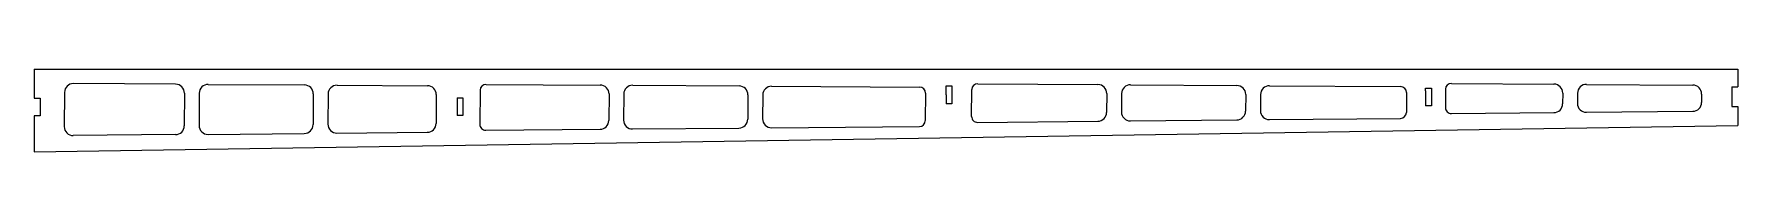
# Model space of a CAD drawing. Header units: inches. Extents: x 196 to 771, y 10 to 38.
import ezdxf

# ---------------------------------------------------------------- set-up
doc = ezdxf.new("R2010")
doc.units = ezdxf.units.IN
doc.header["$MEASUREMENT"] = 0
doc.layers.add('LAYER01', color=7, linetype='Continuous')

msp = doc.modelspace()

# ---------------------------------------------------------------- linework, layer by layer
for p, q in [((195.97, 38.27), (339.88, 38.27)), ((195.98, 38.27), (195.98, 28.51)), ((339.88, 38.27), (502.66, 38.27)), ((502.66, 38.27), (666.22, 38.27)), ((666.22, 38.27), (771.22, 38.27)), ((771.22, 38.27), (771.22, 32.36)), ((206.24, 30.43), (206.17, 18.84)), ((206.24, 30.43), (206.21, 24.63)), ((206.24, 30.43), (206.21, 24.63)), ((243.76, 33.2), (209.26, 33.41)), ((243.76, 33.2), (243.77, 33.2)), ((246.74, 30.19), (246.68, 19.12)), ((251.74, 30.16), (251.68, 19.26)), ((254.76, 33.14), (287.26, 32.94)), ((290.24, 29.92), (290.18, 19.53)), ((295.24, 29.89), (295.18, 19.67)), ((298.26, 32.87), (328.77, 32.69)), ((331.75, 29.67), (331.69, 19.91)), ((390.08, 29.9), (390.02, 20.92)), ((395.07, 29.87), (395.01, 21.07)), ((436.98, 29.58), (436.92, 21.36)), ((441.97, 29.54), (441.92, 21.5)), ((503.86, 29.65), (503.86, 32.6)), ((503.86, 32.6), (505.86, 32.6)), ((503.86, 29.65), (503.86, 26.6)), ((505.86, 32.6), (505.86, 26.6)), ((558.13, 30.07), (558.09, 23.67)), ((563.13, 30.03), (563.09, 23.81)), ((605.03, 29.74), (605, 24.11)), ((610.03, 29.7), (610, 24.25)), ((665.72, 30.96), (665.72, 31.88)), ((665.72, 31.88), (667.72, 31.88)), ((665.72, 30.96), (665.72, 25.88)), ((667.72, 31.88), (667.72, 25.88)), ((712.07, 30.21), (712.05, 26.57)), ((717.06, 30.17), (717.04, 26.71)), ((769.22, 32.36), (769.22, 25.66)), ((769.22, 32.36), (771.22, 32.36)), ((195.98, 28.51), (197.98, 28.51)), ((197.98, 28.51), (197.98, 22.48)), ((338.78, 28.65), (338.78, 22.65)), ((338.78, 28.65), (340.78, 28.65)), ((340.78, 28.65), (340.78, 22.65)), ((505.86, 26.6), (503.86, 26.6)), ((667.72, 25.88), (665.72, 25.88)), ((769.22, 25.66), (771.22, 25.66)), ((771.22, 25.66), (771.22, 19.25)), ((195.98, 22.48), (195.98, 10.35)), ((197.98, 22.48), (195.98, 22.48)), ((195.98, 10.35), (771.22, 19.25)), ((340.78, 22.65), (338.78, 22.65)), ((243.7, 16.14), (209.2, 15.82)), ((254.71, 16.24), (287.21, 16.55)), ((298.21, 16.65), (328.72, 16.93))]:
    msp.add_line(p, q)
at = {"color": 0}
for p, q in [((346.53, 31.16), (346.45, 19.63)), ((348.55, 33.15), (387.1, 32.92)), ((398.09, 32.85), (434, 32.6)), ((444.99, 32.52), (494.95, 32.24)), ((496.94, 30.23), (496.87, 20.88)), ((512.49, 22.3), (512.55, 31.39)), ((514.56, 33.37), (555.15, 33.09)), ((566.15, 33.01), (602.05, 32.76)), ((613.05, 32.69), (657.34, 32.38)), ((659.33, 30.36), (659.28, 23.63)), ((672.47, 31.49), (672.47, 25.27)), ((674.49, 33.47), (709.09, 33.23)), ((720.09, 33.16), (755.99, 32.91)), ((674.49, 23.27), (709.07, 23.59)), ((720.07, 23.7), (755.98, 24.03)), ((348.47, 17.62), (387.04, 17.95)), ((398.04, 18.05), (433.95, 18.38)), ((444.94, 18.49), (494.89, 18.88)), ((514.51, 20.29), (555.12, 20.69)), ((566.12, 20.79), (602.02, 21.13)), ((613.02, 21.23), (657.3, 21.64))]:
    msp.add_line(p, q, dxfattribs=at)
for centre, start, end in [((209.24, 30.41), 89.6529, 179.6529), ((243.74, 30.2), 359.6529, 89.6529), ((254.74, 30.14), 89.6529, 179.6529), ((287.24, 29.94), 359.6529, 89.6529), ((298.24, 29.87), 89.6529, 179.6529), ((328.75, 29.69), 359.6529, 89.6529), ((209.17, 18.82), 179.6529, 270.53317), ((243.68, 19.14), 270.53317, 359.6529), ((254.68, 19.24), 179.6529, 270.53317), ((287.18, 19.55), 270.53317, 359.6529), ((298.18, 19.65), 179.6529, 270.53317), ((328.69, 19.93), 270.53317, 359.6529)]:
    msp.add_arc(centre, 3, start, end)
for centre, start, end in [((348.53, 31.15), 89.60088, 179.60088), ((494.94, 30.24), 359.60088, 89.60088), ((514.55, 31.37), 89.60088, 179.60088), ((657.33, 30.38), 359.60088, 89.60088), ((674.47, 31.47), 89.60088, 179.60088), ((657.28, 23.64), 270.53476, 359.60088), ((674.47, 25.27), 179.60088, 270.53476), ((348.45, 19.62), 179.60088, 270.53476), ((494.87, 20.88), 270.53476, 359.60088), ((514.49, 22.29), 179.60088, 270.53476)]:
    msp.add_arc(centre, 2, start, end, dxfattribs=at)
at = {"color": 7}
for centre, start, end in [((387.08, 29.92), 359.60088, 89.60088), ((398.07, 29.85), 89.60088, 179.6529), ((433.98, 29.6), 359.60088, 89.60088), ((444.97, 29.52), 89.60088, 179.6529), ((555.13, 30.09), 359.6529, 89.60088), ((566.13, 30.01), 89.60088, 179.6529), ((602.03, 29.76), 359.6529, 89.60088), ((613.03, 29.69), 89.60088, 179.6529), ((709.07, 30.23), 359.60088, 89.60088), ((720.06, 30.16), 89.60088, 179.6529), ((755.97, 29.91), 359.60088, 89.60088), ((555.09, 23.69), 270.53476, 359.6529), ((566.09, 23.79), 179.6529, 270.53476), ((602, 24.13), 270.53476, 359.6529), ((613, 24.23), 179.6529, 270.53476), ((709.05, 26.59), 270.53476, 359.60088), ((720.04, 26.7), 179.6529, 270.53476), ((755.95, 27.03), 270.53476, 359.60088), ((387.02, 20.95), 270.53476, 359.60088), ((398.01, 21.05), 179.6529, 270.53476), ((433.92, 21.38), 270.53476, 359.60088), ((444.92, 21.49), 179.6529, 270.53476)]:
    msp.add_arc(centre, 3, start, end, dxfattribs=at)
at = {"layer": 'LAYER01'}
msp.add_line((758.97, 29.89), (758.95, 27.01), dxfattribs=at)

doc.saveas('drawing.dxf')
